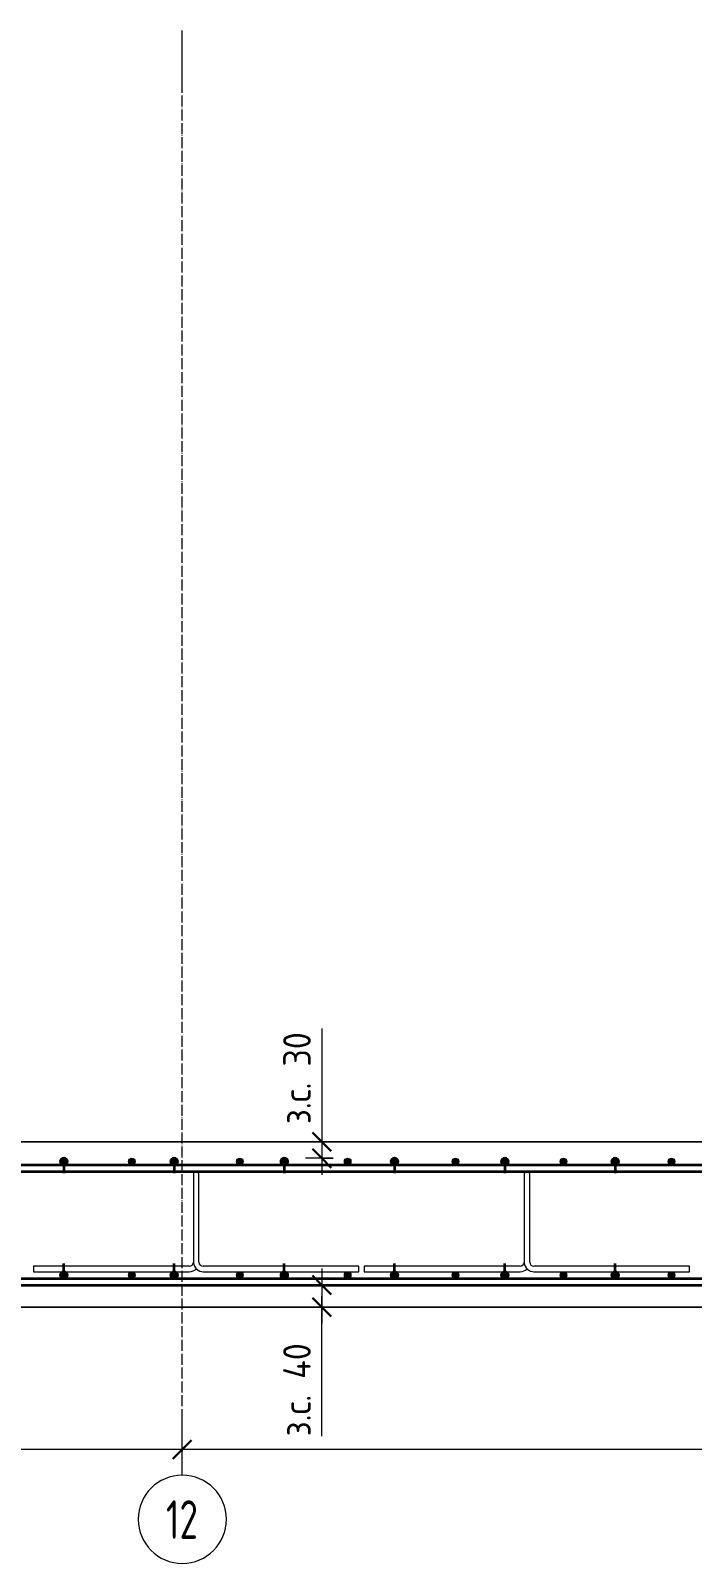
# Model space of a CAD drawing. Header units: millimetres. Extents: x 38156 to 72532, y -3741 to 33881.
# Drawn here: x 48210 to 49410, y -3485 to -703 of the extents above; entities that cross this region are included whole.
import ezdxf

# ---------------------------------------------------------------- set-up
doc = ezdxf.new("R2010")
doc.units = ezdxf.units.MM
doc.linetypes.add('02 Штрихпунктирная _20 мм_', pattern=[25, 20, -2.5, 0, -2.5])
for name, color, linetype, lineweight in [('AA_Dim', 7, 'Continuous', 9), ('AA_Dim-20', 7, 'Continuous', 9), ('AA_Oformlenie', 7, 'Continuous', 9), ('KR_Armatura', 7, 'Continuous', 20), ('KR_Armatura_Tonkie', 7, 'Continuous', 20), ('KR_Fundament', 7, 'Continuous', 20), ('Оси', 7, 'Continuous', 9)]:
    doc.layers.add(name, color=color, linetype=linetype, lineweight=lineweight)
doc.styles.add('ISOCPEUR', font='isocpeur.ttf', dxfattribs={"width": 0.7, "height": 70})
doc.styles.add('ISOCPEUR_2', font='isocpeur.ttf', dxfattribs={"width": 0.9, "height": 50})
doc.dimstyles.new('01_Точн_3_знака__непрозр__1', dxfattribs={"dimscale": 304.8, "dimtxt": 49.799059, "dimasz": 0.111549, "dimexe": 0.098425, "dimexo": 0.065617, "dimgap": 0.016404, "dimtad": 1, "dimdec": 3, "dimrnd": 0.001, "dimdsep": 46, "dimtxsty": 'ISOCPEUR_2', "dimblk1": 'OBLIQUE', "dimblk2": 'OBLIQUE', "dimsah": 1, "dimcen": 0.09, "dimdle": 0.098425, "dimazin": 0, "dimtfac": 1, "dimtdec": 4, "dimtix": 1, "dimtmove": 0, "dimatfit": 3, "dimfxl": 1, "dimtvp": 1, "dimtfill": 1, "dimtolj": 1, "dimtzin": 0, "dimlwd": 18, "dimlwe": 18, "dimarcsym": 2})
doc.dimstyles.new('01_Точн_3_знака__непрозр__З_С_', dxfattribs={"dimscale": 304.8, "dimtxt": 49.799059, "dimasz": 0.111549, "dimexe": 0.098425, "dimexo": 0.065617, "dimgap": 0.016404, "dimtad": 1, "dimdec": 3, "dimrnd": 0.001, "dimdsep": 46, "dimtxsty": 'ISOCPEUR_2', "dimblk1": 'OBLIQUE', "dimblk2": 'OBLIQUE', "dimsah": 1, "dimcen": 0.09, "dimdle": 0.098425, "dimazin": 0, "dimtfac": 1, "dimtdec": 4, "dimtix": 1, "dimtmove": 1, "dimatfit": 3, "dimfxl": 1, "dimtvp": 1, "dimtfill": 1, "dimtolj": 1, "dimtzin": 0, "dimlwd": 18, "dimlwe": 18, "dimarcsym": 2})

# ---------------------------------------------------------------- blocks, each defined once
blk = doc.blocks.new('350_Стержень П торец СК-СГ _НесАрм_РабПлоск_ - 350_Стержень П торец СК-СГ _НесАрм_РабПлоск_-V6-Разрез 1 Арм')
at = {"layer": 'KR_Armatura_Tonkie', "lineweight": 35}
h = blk.add_hatch(color=256, dxfattribs=at)
h.paths.add_polyline_path([(44360.1, -2762), (44361.6, -2761.8), (44362, -2761.5), (44362.5, -2761.1), (44355.8, -2760.2), (44357.1, -2761.2), (44358.5, -2761.8)])
h.paths.add_polyline_path([(44365.9, -2754.4), (44364.3, -2751.8), (44363.1, -2750.8), (44362.2, -2750.8), (44362.9, -2751.5), (44362.5, -2753), (44363.8, -2753.6)])
h.paths.add_polyline_path([(44364.3, -2760.2), (44365.3, -2759), (44365.9, -2754.4), (44363.6, -2760), (44364.7, -2759.6)])
h.paths.add_polyline_path([(44356, -2759.2), (44357, -2751.4), (44354.9, -2753), (44354.3, -2754.4), (44354.1, -2756), (44354.3, -2757.6), (44354.9, -2758.6), (44354.9, -2758.2), (44355.8, -2759.1)])
h.paths.add_polyline_path([(44354.3, -2757), (44354.1, -2756), (44354.7, -2754.4)])
h.paths.add_polyline_path([(44358.5, -2751.4), (44358.6, -2750.6), (44360.8, -2750.2), (44360.1, -2750), (44358.5, -2750.2), (44357.9, -2750.7), (44358.2, -2750.8), (44358, -2751.2)])
h = blk.add_hatch(color=256, dxfattribs=at)
h.paths.add_polyline_path([(44365.9, -2754.4), (44365.3, -2753), (44364.8, -2752.7), (44365.4, -2753.6)])
h.paths.add_polyline_path([(44354.9, -2753), (44354.1, -2756), (44354.3, -2757), (44354.8, -2753.6)])
h.paths.add_polyline_path([(44362, -2761.5), (44363.1, -2761.2), (44364.3, -2760.2), (44364.8, -2759.3), (44363.9, -2759.8), (44363.6, -2760), (44365.9, -2754.4), (44362.5, -2753), (44362.9, -2751.5), (44362.3, -2750.6), (44361.1, -2750.3), (44358.5, -2750.8), (44358.5, -2751.4), (44358, -2751.2), (44358.3, -2750.6), (44357.1, -2750.8), (44355.8, -2752), (44355.8, -2752.3), (44357, -2751.4), (44355.8, -2759.1), (44354.9, -2758.2), (44354.9, -2759), (44355.8, -2760.2), (44356.4, -2760.3), (44362.4, -2761.2)])
h.paths.add_polyline_path([(44365.3, -2759), (44365.9, -2757.6), (44366.1, -2756), (44365.9, -2754.4), (44365.3, -2758.5)])
h = blk.add_hatch(color=256, dxfattribs=at)
h.paths.add_polyline_path([(44360.1, -2968), (44360.8, -2967), (44360.6, -2966.8), (44360.1, -2967.8)])
h.paths.add_polyline_path([(44360.1, -2968), (44358.5, -2967.4), (44358.5, -2966), (44355.3, -2961.8), (44354.8, -2962.6), (44354.3, -2961.2), (44354.1, -2962), (44354.3, -2963.6), (44354.8, -2964.5), (44355.8, -2966.2), (44357.1, -2967.2), (44358.5, -2967.8)])
h.paths.add_polyline_path([(44365.3, -2965), (44365.9, -2963.6), (44365.9, -2962.8)])
h.paths.add_polyline_path([(44365.3, -2965), (44365.9, -2960.4), (44365.3, -2959), (44364.3, -2957.8), (44361.8, -2967), (44364.3, -2965.6)])
h.paths.add_polyline_path([(44361.6, -2967.8), (44363.1, -2967.2), (44364.3, -2966), (44364.3, -2965.7), (44363.1, -2966.7)])
h.paths.add_polyline_path([(44357.8, -2967), (44355.8, -2966.2), (44355.4, -2964.7)])
h.paths.add_polyline_path([(44360.1, -2956), (44363, -2957.2), (44362.7, -2958.2), (44364.3, -2957.8), (44363.1, -2956.8), (44360.4, -2956.1)])
h.paths.add_polyline_path([(44354.7, -2960.1), (44357.5, -2958), (44356.4, -2959.9), (44358.5, -2959.3), (44358.7, -2956.8), (44360.1, -2956), (44358.5, -2956.2), (44357.8, -2956.6), (44357.3, -2957.2), (44354.9, -2959)])
h = blk.add_hatch(color=256, dxfattribs=at)
h.paths.add_polyline_path([(44365.3, -2965), (44366.1, -2962), (44365.8, -2961.3)])
h.paths.add_polyline_path([(44360.1, -2968), (44361.6, -2967.8), (44364.3, -2965.6), (44361.8, -2967), (44364.3, -2957.8), (44362.7, -2958.2), (44363, -2957.2), (44360.1, -2956), (44358.5, -2956.9), (44358.5, -2959.3), (44356.4, -2959.9), (44357.5, -2958), (44354.7, -2960.1), (44354.9, -2959), (44354.3, -2960.4), (44354.3, -2961), (44354.5, -2961.5), (44354.8, -2962.6), (44355.3, -2961.8), (44358.5, -2966), (44358.5, -2967.4), (44359.6, -2967.8)])
h.paths.add_polyline_path([(44360.1, -2968), (44360.6, -2966.8), (44360.8, -2967), (44360.2, -2967.8)])
h.paths.add_polyline_path([(44357.8, -2967), (44355.4, -2964.7), (44355.8, -2966.2)])
h.paths.add_polyline_path([(44363.6, -2966.6), (44364.3, -2966.2), (44364.3, -2966)])
h.paths.add_polyline_path([(44354.9, -2959), (44357.3, -2957.2), (44355.8, -2957.8)])
at = {"layer": 'AA_Oformlenie'}
for centre, start, end in [((44360.1, -2756), 360, 180), ((44360.1, -2756), 180, 360), ((44360.1, -2962), 0, 180), ((44360.1, -2962), 180, 0)]:
    blk.add_arc(centre, 6, start, end, dxfattribs=at)
at = {"layer": 'KR_Armatura_Tonkie', "lineweight": 35}
for p, q in [((44360.1, -2762), (44360.1, -2777)), ((44360.1, -2956), (44360.1, -2941))]:
    blk.add_line(p, q, dxfattribs=at)
for centre in [(44360.1, -2756), (44360.1, -2962)]:
    blk.add_circle(centre, 6, dxfattribs=at)
for centre, start, end in [((44360.1, -2756), 90, 270), ((44360.1, -2756), 90, 270), ((44360.1, -2756), 270, 90), ((44360.1, -2756), 270, 90), ((44360.1, -2962), 90, 270), ((44360.1, -2962), 90, 270), ((44360.1, -2962), 270, 90), ((44360.1, -2962), 270, 90)]:
    blk.add_arc(centre, 6, start, end, dxfattribs=at)
blk = doc.blocks.new('350_Стержень П торец СК-СГ _НесАрм_РабПлоск_ - 350_Стержень П торец СК-СГ _НесАрм_РабПлоск_-V9-Разрез 1 Арм')
at = {"layer": 'KR_Armatura_Tonkie', "lineweight": 35}
h = blk.add_hatch(color=256, dxfattribs=at)
h.paths.add_polyline_path([(40960.1, -2762), (40961.6, -2761.8), (40962, -2761.5), (40962.5, -2761.1), (40955.8, -2760.2), (40957.1, -2761.2), (40958.5, -2761.8)])
h.paths.add_polyline_path([(40965.9, -2754.4), (40964.3, -2751.8), (40963.1, -2750.8), (40962.2, -2750.8), (40962.9, -2751.5), (40962.5, -2753), (40965.8, -2754.4)])
h.paths.add_polyline_path([(40964.3, -2760.2), (40965.3, -2759), (40965.8, -2754.7), (40963.6, -2760), (40964.7, -2759.6)])
h.paths.add_polyline_path([(40956, -2759.2), (40957, -2751.4), (40954.9, -2753), (40954.3, -2754.4), (40954.1, -2756), (40954.3, -2757.6), (40954.9, -2758.6), (40954.9, -2758.2), (40955.8, -2759.1)])
h.paths.add_polyline_path([(40954.3, -2757), (40954.1, -2756), (40954.7, -2754.4)])
h.paths.add_polyline_path([(40958.5, -2751.4), (40958.6, -2750.6), (40960.8, -2750.2), (40960.1, -2750), (40958.5, -2750.2), (40957.9, -2750.7), (40958.2, -2750.8), (40958, -2751.2)])
h = blk.add_hatch(color=256, dxfattribs=at)
h.paths.add_polyline_path([(40965.9, -2754.4), (40965.3, -2753), (40964.8, -2752.7), (40965.8, -2754.3)])
h.paths.add_polyline_path([(40954.9, -2753), (40954.1, -2756), (40954.3, -2757), (40954.7, -2754.4)])
h.paths.add_polyline_path([(40962, -2761.5), (40963.1, -2761.2), (40964.3, -2760.2), (40964.8, -2759.3), (40963.9, -2759.8), (40963.6, -2760), (40965.8, -2754.4), (40962.5, -2753), (40962.9, -2751.5), (40962.3, -2750.6), (40961.1, -2750.3), (40958.5, -2750.8), (40958.5, -2751.4), (40958, -2751.2), (40958.3, -2750.6), (40957.1, -2750.8), (40955.8, -2752), (40955.8, -2752.3), (40957, -2751.4), (40955.8, -2759.1), (40954.9, -2758.2), (40954.9, -2759), (40955.8, -2760.2), (40956.4, -2760.3), (40962.4, -2761.2)])
h.paths.add_polyline_path([(40965.3, -2759), (40965.9, -2757.6), (40966.1, -2756), (40965.8, -2755.2), (40965.3, -2758.5)])
h = blk.add_hatch(color=256, dxfattribs=at)
h.paths.add_polyline_path([(40960.1, -2968), (40960.8, -2967), (40960.6, -2966.8), (40960.1, -2967.8)])
h.paths.add_polyline_path([(40960.1, -2968), (40958.5, -2967.4), (40958.5, -2966), (40955.3, -2961.8), (40954.8, -2962.6), (40954.3, -2961.2), (40954.1, -2962), (40954.3, -2963.6), (40954.8, -2964.5), (40955.8, -2966.2), (40957.1, -2967.2), (40958.5, -2967.8)])
h.paths.add_polyline_path([(40965.3, -2965), (40965.9, -2963.6), (40965.8, -2963.1)])
h.paths.add_polyline_path([(40965.3, -2965), (40965.8, -2960.2), (40965.3, -2959), (40964.3, -2957.8), (40961.8, -2967), (40964.3, -2965.6)])
h.paths.add_polyline_path([(40961.6, -2967.8), (40963.1, -2967.2), (40964.3, -2966), (40964.3, -2965.7), (40963.1, -2966.7)])
h.paths.add_polyline_path([(40957.8, -2967), (40955.8, -2966.2), (40955.4, -2964.7)])
h.paths.add_polyline_path([(40960.1, -2956), (40963, -2957.2), (40962.7, -2958.2), (40964.3, -2957.8), (40963.1, -2956.8)])
h.paths.add_polyline_path([(40954.7, -2960.1), (40957.5, -2958), (40956.4, -2959.9), (40958.5, -2959.3), (40958.7, -2956.8), (40960.1, -2956), (40958.5, -2956.2), (40957.8, -2956.6), (40957.3, -2957.2), (40954.9, -2959)])
h = blk.add_hatch(color=256, dxfattribs=at)
h.paths.add_polyline_path([(40965.3, -2965), (40966.1, -2962), (40965.8, -2961.3)])
h.paths.add_polyline_path([(40960.1, -2968), (40961.6, -2967.8), (40964.3, -2965.6), (40961.8, -2967), (40964.3, -2957.8), (40962.7, -2958.2), (40963, -2957.2), (40960.1, -2956), (40958.5, -2956.9), (40958.5, -2959.3), (40956.4, -2959.9), (40957.5, -2958), (40954.7, -2960.1), (40954.9, -2959), (40954.3, -2960.4), (40954.3, -2961), (40954.5, -2961.5), (40954.8, -2962.6), (40955.3, -2961.8), (40958.5, -2966), (40958.5, -2967.4), (40959.6, -2967.8)])
h.paths.add_polyline_path([(40960.1, -2968), (40960.6, -2966.8), (40960.8, -2967), (40960.2, -2967.8)])
h.paths.add_polyline_path([(40957.8, -2967), (40955.4, -2964.7), (40955.8, -2966.2)])
h.paths.add_polyline_path([(40963.6, -2966.6), (40964.3, -2966.2), (40964.3, -2966)])
h.paths.add_polyline_path([(40954.9, -2959), (40957.3, -2957.2), (40955.8, -2957.8)])
at = {"layer": 'AA_Oformlenie'}
for centre, start, end in [((40960.1, -2756), 360, 180), ((40960.1, -2756), 180, 360), ((40960.1, -2962), 0, 180), ((40960.1, -2962), 180, 0)]:
    blk.add_arc(centre, 6, start, end, dxfattribs=at)
at = {"layer": 'KR_Armatura_Tonkie', "lineweight": 35}
for p, q in [((40960.1, -2762), (40960.1, -2777)), ((40960.1, -2956), (40960.1, -2941))]:
    blk.add_line(p, q, dxfattribs=at)
for centre in [(40960.1, -2756), (40960.1, -2962)]:
    blk.add_circle(centre, 6, dxfattribs=at)
for centre, start, end in [((40960.1, -2756), 90, 270), ((40960.1, -2756), 90, 270), ((40960.1, -2756), 270, 90), ((40960.1, -2756), 270, 90), ((40960.1, -2962), 90, 270), ((40960.1, -2962), 90, 270), ((40960.1, -2962), 270, 90), ((40960.1, -2962), 270, 90)]:
    blk.add_arc(centre, 6, start, end, dxfattribs=at)
blk = doc.blocks.new('350_Стержень П торец СК-СГ _НесАрм_РабПлоск_ - 350_Стержень П торец СК-СГ _НесАрм_РабПлоск_-V10-Разрез 1 Арм')
at = {"layer": 'KR_Armatura_Tonkie', "lineweight": 35}
h = blk.add_hatch(color=256, dxfattribs=at)
h.paths.add_polyline_path([(40560.1, -2762), (40561.6, -2761.8), (40562, -2761.5), (40562.5, -2761.1), (40555.8, -2760.2), (40557.1, -2761.2), (40558.5, -2761.8)])
h.paths.add_polyline_path([(40565.9, -2754.4), (40564.3, -2751.8), (40563.1, -2750.8), (40562.2, -2750.8), (40562.9, -2751.5), (40562.5, -2753), (40564.9, -2754.1)])
h.paths.add_polyline_path([(40564.3, -2760.2), (40565.3, -2759), (40565.9, -2754.4), (40563.6, -2760), (40564.7, -2759.6)])
h.paths.add_polyline_path([(40556, -2759.2), (40557, -2751.4), (40554.9, -2753), (40554.3, -2754.4), (40554.1, -2756), (40554.3, -2757.6), (40554.9, -2758.6), (40554.9, -2758.2), (40555.8, -2759.1)])
h.paths.add_polyline_path([(40554.3, -2757), (40554.1, -2756), (40554.7, -2754.4)])
h.paths.add_polyline_path([(40558.5, -2751.4), (40558.6, -2750.6), (40560.8, -2750.2), (40560.1, -2750), (40558.5, -2750.2), (40557.9, -2750.7), (40558.2, -2750.8), (40558, -2751.2)])
h = blk.add_hatch(color=256, dxfattribs=at)
h.paths.add_polyline_path([(40565.9, -2754.4), (40564.9, -2752.5), (40564.9, -2752.8)])
h.paths.add_polyline_path([(40554.9, -2753), (40554.1, -2756), (40554.3, -2757), (40554.7, -2754.4)])
h.paths.add_polyline_path([(40562, -2761.5), (40563.1, -2761.2), (40564.3, -2760.2), (40564.8, -2759.3), (40563.9, -2759.8), (40563.6, -2760), (40565.9, -2754.4), (40562.5, -2753), (40562.9, -2751.5), (40562.3, -2750.6), (40561.1, -2750.3), (40558.5, -2750.8), (40558.5, -2751.4), (40558, -2751.2), (40558.3, -2750.6), (40557.1, -2750.8), (40555.8, -2752), (40555.8, -2752.3), (40557, -2751.4), (40555.8, -2759.1), (40554.9, -2758.2), (40554.9, -2759), (40555.8, -2760.2), (40556.4, -2760.3), (40562.4, -2761.2)])
h.paths.add_polyline_path([(40565.3, -2759), (40565.9, -2757.6), (40566.1, -2756), (40565.9, -2754.4), (40565.3, -2758.5)])
h = blk.add_hatch(color=256, dxfattribs=at)
h.paths.add_polyline_path([(40560.1, -2968), (40560.8, -2967), (40560.6, -2966.8), (40560.1, -2967.8)])
h.paths.add_polyline_path([(40560.1, -2968), (40558.5, -2967.4), (40558.5, -2966), (40555.3, -2961.8), (40554.8, -2962.6), (40554.3, -2961.2), (40554.1, -2962), (40554.3, -2963.6), (40554.8, -2964.5), (40555.8, -2966.2), (40557.1, -2967.2), (40558.5, -2967.8)])
h.paths.add_polyline_path([(40565.3, -2965), (40565.9, -2963.6), (40565.9, -2962.8)])
h.paths.add_polyline_path([(40565.3, -2965), (40565.9, -2960.4), (40564.9, -2958.5), (40564.3, -2957.8), (40561.8, -2967), (40564.9, -2965.2)])
h.paths.add_polyline_path([(40561.6, -2967.8), (40563.1, -2967.2), (40564.3, -2966), (40564.3, -2965.7), (40563.1, -2966.7)])
h.paths.add_polyline_path([(40557.8, -2967), (40555.8, -2966.2), (40555.4, -2964.7)])
h.paths.add_polyline_path([(40560.1, -2956), (40563, -2957.2), (40562.7, -2958.2), (40564.3, -2957.8), (40563.1, -2956.8)])
h.paths.add_polyline_path([(40554.7, -2960.1), (40557.5, -2958), (40556.4, -2959.9), (40558.5, -2959.3), (40558.7, -2956.8), (40560.1, -2956), (40558.5, -2956.2), (40557.8, -2956.6), (40557.3, -2957.2), (40554.9, -2959)])
h = blk.add_hatch(color=256, dxfattribs=at)
h.paths.add_polyline_path([(40565.3, -2965), (40566.1, -2962), (40565.8, -2961.3)])
h.paths.add_polyline_path([(40560.1, -2968), (40561.6, -2967.8), (40564.3, -2965.6), (40561.8, -2967), (40564.3, -2957.8), (40562.7, -2958.2), (40563, -2957.2), (40560.1, -2956), (40558.5, -2956.9), (40558.5, -2959.3), (40556.4, -2959.9), (40557.5, -2958), (40554.7, -2960.1), (40554.9, -2959), (40554.3, -2960.4), (40554.3, -2961), (40554.5, -2961.5), (40554.8, -2962.6), (40555.3, -2961.8), (40558.5, -2966), (40558.5, -2967.4), (40559.6, -2967.8)])
h.paths.add_polyline_path([(40560.1, -2968), (40560.6, -2966.8), (40560.8, -2967), (40560.2, -2967.8)])
h.paths.add_polyline_path([(40557.8, -2967), (40555.4, -2964.7), (40555.8, -2966.2)])
h.paths.add_polyline_path([(40563.6, -2966.6), (40564.3, -2966.2), (40564.3, -2966)])
h.paths.add_polyline_path([(40554.9, -2959), (40557.3, -2957.2), (40555.8, -2957.8)])
at = {"layer": 'AA_Oformlenie'}
for centre, start, end in [((40560.1, -2756), 360, 180), ((40560.1, -2756), 180, 360), ((40560.1, -2962), 0, 180), ((40560.1, -2962), 180, 0)]:
    blk.add_arc(centre, 6, start, end, dxfattribs=at)
at = {"layer": 'KR_Armatura_Tonkie', "lineweight": 35}
for p, q in [((40560.1, -2762), (40560.1, -2777)), ((40560.1, -2956), (40560.1, -2941))]:
    blk.add_line(p, q, dxfattribs=at)
for centre in [(40560.1, -2756), (40560.1, -2962)]:
    blk.add_circle(centre, 6, dxfattribs=at)
for centre, start, end in [((40560.1, -2756), 90, 270), ((40560.1, -2756), 90, 270), ((40560.1, -2756), 270, 90), ((40560.1, -2756), 270, 90), ((40560.1, -2962), 90, 270), ((40560.1, -2962), 90, 270), ((40560.1, -2962), 270, 90), ((40560.1, -2962), 270, 90)]:
    blk.add_arc(centre, 6, start, end, dxfattribs=at)
blk = doc.blocks.new('350_Стержень П торец СК-СГ _НесАрм_РабПлоск_ - 350_Стержень П торец СК-СГ _НесАрм_РабПлоск_-V11-Разрез 1 Арм')
at = {"layer": 'KR_Armatura_Tonkie', "lineweight": 35}
h = blk.add_hatch(color=256, dxfattribs=at)
h.paths.add_polyline_path([(40360.1, -2762), (40361.6, -2761.8), (40362, -2761.5), (40362.5, -2761.1), (40355.8, -2760.2), (40357.1, -2761.2), (40358.5, -2761.8)])
h.paths.add_polyline_path([(40365.9, -2754.4), (40364.3, -2751.8), (40363.1, -2750.8), (40362.2, -2750.8), (40362.9, -2751.5), (40362.5, -2753), (40364.5, -2753.9)])
h.paths.add_polyline_path([(40364.3, -2760.2), (40365.3, -2759), (40365.9, -2754.4), (40363.6, -2760), (40364.7, -2759.6), (40364.5, -2759.9)])
h.paths.add_polyline_path([(40356, -2759.2), (40357, -2751.4), (40354.9, -2753), (40354.3, -2754.4), (40354.1, -2756), (40354.3, -2757.6), (40354.9, -2758.6), (40354.9, -2758.2), (40355.8, -2759.1)])
h.paths.add_polyline_path([(40354.3, -2757), (40354.1, -2756), (40354.7, -2754.4)])
h.paths.add_polyline_path([(40358.5, -2751.4), (40358.6, -2750.6), (40360.8, -2750.2), (40360.1, -2750), (40358.5, -2750.2), (40357.9, -2750.7), (40358.2, -2750.8), (40358, -2751.2)])
h = blk.add_hatch(color=256, dxfattribs=at)
h.paths.add_polyline_path([(40365.9, -2754.4), (40365.3, -2753), (40364.8, -2752.7)])
h.paths.add_polyline_path([(40354.9, -2753), (40354.1, -2756), (40354.3, -2757), (40354.7, -2754.4)])
h.paths.add_polyline_path([(40362, -2761.5), (40363.1, -2761.2), (40364.5, -2759.9), (40364.5, -2759.6), (40363.9, -2759.8), (40363.6, -2760), (40365.9, -2754.4), (40362.5, -2753), (40362.9, -2751.5), (40362.3, -2750.6), (40361.1, -2750.3), (40358.5, -2750.8), (40358.5, -2751.4), (40358, -2751.2), (40358.3, -2750.6), (40357.1, -2750.8), (40355.8, -2752), (40355.8, -2752.3), (40357, -2751.4), (40355.8, -2759.1), (40354.9, -2758.2), (40354.9, -2759), (40355.8, -2760.2), (40356.4, -2760.3), (40362.4, -2761.2)])
h.paths.add_polyline_path([(40365.3, -2759), (40365.9, -2757.6), (40366.1, -2756), (40365.9, -2754.4), (40365.3, -2758.5)])
h = blk.add_hatch(color=256, dxfattribs=at)
h.paths.add_polyline_path([(40360.1, -2968), (40360.8, -2967), (40360.6, -2966.8), (40360.1, -2967.8)])
h.paths.add_polyline_path([(40360.1, -2968), (40358.5, -2967.4), (40358.5, -2966), (40355.3, -2961.8), (40354.8, -2962.6), (40354.3, -2961.2), (40354.1, -2962), (40354.3, -2963.6), (40354.8, -2964.5), (40355.8, -2966.2), (40357.1, -2967.2), (40358.5, -2967.8)])
h.paths.add_polyline_path([(40365.3, -2965), (40365.9, -2963.6), (40365.9, -2962.8)])
h.paths.add_polyline_path([(40365.3, -2965), (40365.9, -2960.4), (40365.3, -2959), (40364.3, -2957.8), (40361.8, -2967), (40364.5, -2965.4)])
h.paths.add_polyline_path([(40361.6, -2967.8), (40363.1, -2967.2), (40364.3, -2966), (40364.3, -2965.7), (40363.1, -2966.7)])
h.paths.add_polyline_path([(40357.8, -2967), (40355.8, -2966.2), (40355.4, -2964.7)])
h.paths.add_polyline_path([(40360.1, -2956), (40363, -2957.2), (40362.7, -2958.2), (40364.3, -2957.8), (40363.1, -2956.8)])
h.paths.add_polyline_path([(40354.7, -2960.1), (40357.5, -2958), (40356.4, -2959.9), (40358.5, -2959.3), (40358.7, -2956.8), (40360.1, -2956), (40358.5, -2956.2), (40357.8, -2956.6), (40357.3, -2957.2), (40354.9, -2959)])
h = blk.add_hatch(color=256, dxfattribs=at)
h.paths.add_polyline_path([(40365.3, -2965), (40366.1, -2962), (40365.8, -2961.3)])
h.paths.add_polyline_path([(40360.1, -2968), (40361.6, -2967.8), (40364.3, -2965.6), (40361.8, -2967), (40364.3, -2957.8), (40362.7, -2958.2), (40363, -2957.2), (40360.1, -2956), (40358.5, -2956.9), (40358.5, -2959.3), (40356.4, -2959.9), (40357.5, -2958), (40354.7, -2960.1), (40354.9, -2959), (40354.3, -2960.4), (40354.3, -2961), (40354.5, -2961.5), (40354.8, -2962.6), (40355.3, -2961.8), (40358.5, -2966), (40358.5, -2967.4), (40359.6, -2967.8)])
h.paths.add_polyline_path([(40360.1, -2968), (40360.6, -2966.8), (40360.8, -2967), (40360.2, -2967.8)])
h.paths.add_polyline_path([(40357.8, -2967), (40355.4, -2964.7), (40355.8, -2966.2)])
h.paths.add_polyline_path([(40363.6, -2966.6), (40364.5, -2966), (40364.3, -2966)])
h.paths.add_polyline_path([(40354.9, -2959), (40357.3, -2957.2), (40355.8, -2957.8)])
at = {"layer": 'AA_Oformlenie'}
for centre, start, end in [((40360.1, -2756), 360, 180), ((40360.1, -2756), 180, 360), ((40360.1, -2962), 0, 180), ((40360.1, -2962), 180, 0)]:
    blk.add_arc(centre, 6, start, end, dxfattribs=at)
at = {"layer": 'KR_Armatura_Tonkie', "lineweight": 35}
for p, q in [((40360.1, -2762), (40360.1, -2777)), ((40360.1, -2956), (40360.1, -2941))]:
    blk.add_line(p, q, dxfattribs=at)
for centre in [(40360.1, -2756), (40360.1, -2962)]:
    blk.add_circle(centre, 6, dxfattribs=at)
for centre, start, end in [((40360.1, -2756), 90, 270), ((40360.1, -2756), 90, 270), ((40360.1, -2756), 270, 90), ((40360.1, -2756), 270, 90), ((40360.1, -2962), 90, 270), ((40360.1, -2962), 90, 270), ((40360.1, -2962), 270, 90), ((40360.1, -2962), 270, 90)]:
    blk.add_arc(centre, 6, start, end, dxfattribs=at)
blk = doc.blocks.new('ЭУ_Лягушка вид_1 - 10мм-3768111-Разрез 1 Арм')
at = {"layer": 'AA_Oformlenie'}
for p, q in [((40595.1, -2779), (40595.1, -2938.5)), ((40605.1, -2938.5), (40605.1, -2779)), ((40305.1, -2946), (40305.1, -2956)), ((40587.6, -2946), (40305.1, -2946)), ((40895.1, -2946), (40612.6, -2946)), ((40895.1, -2956), (40895.1, -2946)), ((40305.1, -2956), (40587.6, -2956)), ((40612.6, -2956), (40895.1, -2956))]:
    blk.add_line(p, q, dxfattribs=at)
for centre, radius, start, end in [((40600.1, -2779), 5, 0, 180), ((40587.6, -2938.5), 7.5, 270, 356.0986), ((40613.7, -2937.3), 18.7, 185.2148, 270), ((40612.6, -2938.5), 7.5, 180, 270), ((40587.6, -2938.5), 17.5, 270, 316.9756)]:
    blk.add_arc(centre, radius, start, end, dxfattribs=at)
blk = doc.blocks.new('Ось сетки - d_4мм-2765513-Разрез 1 Арм')
at = {"layer": 'Оси'}
for start, end in [(0, 180), (0, 180), (180, 360), (180, 360)]:
    blk.add_arc((40575.1, -3405.3), 80, start, end, dxfattribs=at)
blk = doc.blocks.new('DIMBLOCK12-Разрез 1 Арм')
at = {"layer": 'AA_Dim-20', "lineweight": 30}
for p, q in [((48738.4, -2980), (48721.4, -2963)), ((48738.4, -3020), (48721.4, -3003)), ((48738.4, -2980), (48755.4, -2997)), ((48738.4, -3020), (48755.4, -3037))]:
    blk.add_line(p, q, dxfattribs=at)
at = {"layer": 'AA_Dim-20', "lineweight": 18}
for p, q in [((48738.4, -2950), (48738.4, -3050)), ((48742.4, -2980), (48708.4, -2980)), ((48738.4, -2980), (48742.4, -2980)), ((48738.4, -3056.5), (48738.4, -3000)), ((48742.4, -3020), (48708.4, -3020)), ((48738.4, -3020), (48742.4, -3020)), ((48738.4, -3254.7), (48738.4, -3056.5))]:
    blk.add_line(p, q, dxfattribs=at)
at = {"layer": 'AA_Dim-20', "color": 0, "lineweight": 18, "insert": (48668.1, -3254.7), "char_height": 50, "width": 213.753, "attachment_point": 1, "rotation": 90, "line_spacing_factor": 1.149209, "style": 'ISOCPEUR_2', "bg_fill": 3, "box_fill_scale": 1.25, "bg_fill_color": 256, "bg_fill_true_color": 13158600, "bg_fill_transparency": 0}
blk.add_mtext('з.с. 40', dxfattribs=at)
blk = doc.blocks.new('_Oblique')
at = {"color": 0, "linetype": 'ByBlock', "lineweight": -2}
blk.add_line((-0.5, -0.5), (0.5, 0.5), dxfattribs=at)
blk = doc.blocks.new('DIMBLOCK13-Разрез 1 Арм')
at = {"layer": 'AA_Dim-20', "lineweight": 18}
for p, q in [((48738.4, -2514.5), (48738.4, -2707.9)), ((48738.4, -2690), (48738.4, -2780)), ((48742.4, -2720), (48708.4, -2720)), ((48738.4, -2707.9), (48738.4, -2735)), ((48738.4, -2720), (48742.4, -2720)), ((48759, -2750), (48708.4, -2750)), ((48738.4, -2750), (48759, -2750))]:
    blk.add_line(p, q, dxfattribs=at)
at = {"layer": 'AA_Dim-20', "lineweight": 30}
for p, q in [((48738.4, -2720), (48721.4, -2703)), ((48738.4, -2720), (48755.4, -2737)), ((48738.4, -2750), (48721.4, -2733)), ((48738.4, -2750), (48755.4, -2767))]:
    blk.add_line(p, q, dxfattribs=at)
at = {"layer": 'AA_Dim-20', "color": 0, "lineweight": 18, "insert": (48668.1, -2687.9), "char_height": 50, "width": 208.007, "attachment_point": 1, "rotation": 90, "line_spacing_factor": 1.149209, "style": 'ISOCPEUR_2', "bg_fill": 3, "box_fill_scale": 1.25, "bg_fill_color": 256, "bg_fill_true_color": 13158600, "bg_fill_transparency": 0}
blk.add_mtext('з.с. 30', dxfattribs=at)
blk = doc.blocks.new('DIMBLOCK15-Разрез 1 Арм')
at = {"layer": 'AA_Dim-20', "lineweight": 18}
for p, q in [((52550.1, -3040), (52550.1, -3308.5)), ((52550.1, -3278.5), (52550.1, -3040)), ((48485.1, -3282.5), (48485.1, -3248.5)), ((52580.1, -3278.5), (48485.1, -3278.5)), ((48485.1, -3278.5), (48485.1, -3282.5))]:
    blk.add_line(p, q, dxfattribs=at)
at = {"layer": 'AA_Dim-20', "lineweight": 30}
for p, q in [((48485.1, -3278.5), (48468.1, -3295.5)), ((48485.1, -3278.5), (48502.1, -3261.5)), ((52550.1, -3278.5), (52533.1, -3295.5)), ((52550.1, -3278.5), (52567.1, -3261.5))]:
    blk.add_line(p, q, dxfattribs=at)
at = {"layer": 'AA_Dim-20', "color": 0, "lineweight": 18, "insert": (50452, -3208.1), "char_height": 50, "width": 157.442, "attachment_point": 1, "line_spacing_factor": 1.149209, "style": 'ISOCPEUR_2', "bg_fill": 3, "box_fill_scale": 1.25, "bg_fill_color": 256, "bg_fill_true_color": 13158600, "bg_fill_transparency": 0}
blk.add_mtext('4065', dxfattribs=at)
blk = doc.blocks.new('DIMBLOCK16-Разрез 1 Арм')
at = {"layer": 'AA_Dim-20', "lineweight": 18}
for p, q in [((46390.1, -3040), (46390.1, -3308.5)), ((46390.1, -3278.5), (46390.1, -3040)), ((48485.1, -3282.5), (48485.1, -3248.5)), ((48485.1, -3278.5), (46360.1, -3278.5)), ((48485.1, -3278.5), (48485.1, -3282.5))]:
    blk.add_line(p, q, dxfattribs=at)
at = {"layer": 'AA_Dim-20', "lineweight": 30}
for p, q in [((46390.1, -3278.5), (46373.1, -3295.5)), ((46390.1, -3278.5), (46407.1, -3261.5)), ((48485.1, -3278.5), (48468.1, -3295.5)), ((48485.1, -3278.5), (48502.1, -3261.5))]:
    blk.add_line(p, q, dxfattribs=at)
at = {"layer": 'AA_Dim-20', "color": 0, "lineweight": 18, "insert": (47374.4, -3208.1), "char_height": 50, "width": 151.696, "attachment_point": 1, "line_spacing_factor": 1.149209, "style": 'ISOCPEUR_2', "bg_fill": 3, "box_fill_scale": 1.25, "bg_fill_color": 256, "bg_fill_true_color": 13158600, "bg_fill_transparency": 0}
blk.add_mtext('2095', dxfattribs=at)

msp = doc.modelspace()

# ---------------------------------------------------------------- hatches: boundary and pattern name
at = {"layer": 'KR_Armatura'}
h = msp.add_hatch(color=256, dxfattribs=at)
edge = h.paths.add_edge_path()
edge.add_arc((48393.5548, -2756), 6, 0, 360)
for points in [[(48390.5548, -2761.1962), (48396.5548, -2761.1962), (48399.5548, -2756), (48396.5548, -2750.8038), (48390.5548, -2750.8038), (48387.5548, -2756)], [(48586.2967, -2761.1962), (48592.2967, -2761.1962), (48595.2967, -2756), (48592.2967, -2750.8038), (48586.2967, -2750.8038), (48583.2967, -2756)], [(48782.0386, -2761.1962), (48788.0386, -2761.1962), (48791.0386, -2756), (48788.0386, -2750.8038), (48782.0386, -2750.8038), (48779.0386, -2756)], [(48983.7806, -2761.1962), (48986.7806, -2756), (48983.7806, -2750.8038), (48977.7806, -2750.8038), (48974.7806, -2756), (48977.7806, -2761.1962)], [(49173.5225, -2761.1962), (49179.5225, -2761.1962), (49182.5225, -2756), (49179.5225, -2750.8038), (49173.5225, -2750.8038), (49170.5225, -2756)], [(49369.2644, -2761.1962), (49375.2644, -2761.1962), (49378.2644, -2756), (49375.2644, -2750.8038), (49369.2644, -2750.8038), (49366.2644, -2756)], [(48390.5548, -2967.1962), (48396.5548, -2967.1962), (48399.5548, -2962), (48396.5548, -2956.8038), (48390.5548, -2956.8038), (48387.5548, -2962)], [(48586.2967, -2967.1962), (48592.2967, -2967.1962), (48595.2967, -2962), (48592.2967, -2956.8038), (48586.2967, -2956.8038), (48583.2967, -2962)], [(48782.0386, -2967.1962), (48788.0386, -2967.1962), (48791.0386, -2962), (48788.0386, -2956.8038), (48782.0386, -2956.8038), (48779.0386, -2962)], [(48983.7806, -2967.1962), (48986.7806, -2962), (48983.7806, -2956.8038), (48977.7806, -2956.8038), (48974.7806, -2962), (48977.7806, -2967.1962)], [(49173.5225, -2967.1962), (49179.5225, -2967.1962), (49182.5225, -2962), (49179.5225, -2956.8038), (49173.5225, -2956.8038), (49170.5225, -2962)], [(49369.2644, -2967.1962), (49375.2644, -2967.1962), (49378.2644, -2962), (49375.2644, -2956.8038), (49369.2644, -2956.8038), (49366.2644, -2962)]]:
    msp.add_hatch(color=256, dxfattribs=at).paths.add_polyline_path(points)
h = msp.add_hatch(color=256, dxfattribs=at)
edge = h.paths.add_edge_path()
edge.add_arc((48589.2967, -2756), 6, 0, 360)
h = msp.add_hatch(color=256, dxfattribs=at)
edge = h.paths.add_edge_path()
edge.add_arc((48785.0386, -2756), 6, 0, 360)
h = msp.add_hatch(color=256, dxfattribs=at)
edge = h.paths.add_edge_path()
edge.add_arc((48980.7806, -2756), 6, 0, 360)
h = msp.add_hatch(color=256, dxfattribs=at)
edge = h.paths.add_edge_path()
edge.add_arc((49176.5225, -2756), 6, 0, 360)
h = msp.add_hatch(color=256, dxfattribs=at)
edge = h.paths.add_edge_path()
edge.add_arc((49372.2644, -2756), 6, 0, 360)
h = msp.add_hatch(color=256, dxfattribs=at)
edge = h.paths.add_edge_path()
edge.add_arc((48393.5548, -2962), 6, 0, 360)
h = msp.add_hatch(color=256, dxfattribs=at)
edge = h.paths.add_edge_path()
edge.add_arc((48589.2967, -2962), 6, 0, 360)
h = msp.add_hatch(color=256, dxfattribs=at)
edge = h.paths.add_edge_path()
edge.add_arc((48785.0386, -2962), 6, 0, 360)
h = msp.add_hatch(color=256, dxfattribs=at)
edge = h.paths.add_edge_path()
edge.add_arc((48980.7806, -2962), 6, 0, 360)
h = msp.add_hatch(color=256, dxfattribs=at)
edge = h.paths.add_edge_path()
edge.add_arc((49176.5225, -2962), 6, 0, 360)
h = msp.add_hatch(color=256, dxfattribs=at)
edge = h.paths.add_edge_path()
edge.add_arc((49372.2644, -2962), 6, 0, 360)

# ---------------------------------------------------------------- linework, layer by layer
for p, q in [((48390.5548, -2750.8038), (48387.5548, -2756)), ((48396.5548, -2750.8038), (48390.5548, -2750.8038)), ((48399.5548, -2756), (48396.5548, -2750.8038)), ((48586.2967, -2750.8038), (48583.2967, -2756)), ((48592.2967, -2750.8038), (48586.2967, -2750.8038)), ((48595.2967, -2756), (48592.2967, -2750.8038)), ((48782.0386, -2750.8038), (48779.0386, -2756)), ((48788.0386, -2750.8038), (48782.0386, -2750.8038)), ((48791.0386, -2756), (48788.0386, -2750.8038)), ((48977.7806, -2750.8038), (48974.7806, -2756)), ((48983.7806, -2750.8038), (48977.7806, -2750.8038)), ((48986.7806, -2756), (48983.7806, -2750.8038)), ((49173.5225, -2750.8038), (49170.5225, -2756)), ((49179.5225, -2750.8038), (49173.5225, -2750.8038)), ((49182.5225, -2756), (49179.5225, -2750.8038)), ((49369.2644, -2750.8038), (49366.2644, -2756)), ((49375.2644, -2750.8038), (49369.2644, -2750.8038)), ((49378.2644, -2756), (49375.2644, -2750.8038)), ((48387.5548, -2756), (48390.5548, -2761.1962)), ((48390.5548, -2761.1962), (48396.5548, -2761.1962)), ((48396.5548, -2761.1962), (48399.5548, -2756)), ((48583.2967, -2756), (48586.2967, -2761.1962)), ((48586.2967, -2761.1962), (48592.2967, -2761.1962)), ((48592.2967, -2761.1962), (48595.2967, -2756)), ((48779.0386, -2756), (48782.0386, -2761.1962)), ((48782.0386, -2761.1962), (48788.0386, -2761.1962)), ((48788.0386, -2761.1962), (48791.0386, -2756)), ((48974.7806, -2756), (48977.7806, -2761.1962)), ((48977.7806, -2761.1962), (48983.7806, -2761.1962)), ((48983.7806, -2761.1962), (48986.7806, -2756)), ((49170.5225, -2756), (49173.5225, -2761.1962)), ((49173.5225, -2761.1962), (49179.5225, -2761.1962)), ((49179.5225, -2761.1962), (49182.5225, -2756)), ((49366.2644, -2756), (49369.2644, -2761.1962)), ((49369.2644, -2761.1962), (49375.2644, -2761.1962)), ((49375.2644, -2761.1962), (49378.2644, -2756)), ((48390.5548, -2956.8038), (48387.5548, -2962)), ((48387.5548, -2962), (48390.5548, -2967.1962)), ((48396.5548, -2956.8038), (48390.5548, -2956.8038)), ((48390.5548, -2967.1962), (48396.5548, -2967.1962)), ((48399.5548, -2962), (48396.5548, -2956.8038)), ((48396.5548, -2967.1962), (48399.5548, -2962)), ((48586.2967, -2956.8038), (48583.2967, -2962)), ((48583.2967, -2962), (48586.2967, -2967.1962)), ((48592.2967, -2956.8038), (48586.2967, -2956.8038)), ((48586.2967, -2967.1962), (48592.2967, -2967.1962)), ((48595.2967, -2962), (48592.2967, -2956.8038)), ((48592.2967, -2967.1962), (48595.2967, -2962)), ((48782.0386, -2956.8038), (48779.0386, -2962)), ((48779.0386, -2962), (48782.0386, -2967.1962)), ((48788.0386, -2956.8038), (48782.0386, -2956.8038)), ((48782.0386, -2967.1962), (48788.0386, -2967.1962)), ((48791.0386, -2962), (48788.0386, -2956.8038)), ((48788.0386, -2967.1962), (48791.0386, -2962)), ((48977.7806, -2956.8038), (48974.7806, -2962)), ((48974.7806, -2962), (48977.7806, -2967.1962)), ((48983.7806, -2956.8038), (48977.7806, -2956.8038)), ((48977.7806, -2967.1962), (48983.7806, -2967.1962)), ((48986.7806, -2962), (48983.7806, -2956.8038)), ((48983.7806, -2967.1962), (48986.7806, -2962)), ((49173.5225, -2956.8038), (49170.5225, -2962)), ((49170.5225, -2962), (49173.5225, -2967.1962)), ((49179.5225, -2956.8038), (49173.5225, -2956.8038)), ((49173.5225, -2967.1962), (49179.5225, -2967.1962)), ((49182.5225, -2962), (49179.5225, -2956.8038)), ((49179.5225, -2967.1962), (49182.5225, -2962)), ((49369.2644, -2956.8038), (49366.2644, -2962)), ((49366.2644, -2962), (49369.2644, -2967.1962)), ((49375.2644, -2956.8038), (49369.2644, -2956.8038)), ((49369.2644, -2967.1962), (49375.2644, -2967.1962)), ((49378.2644, -2962), (49375.2644, -2956.8038)), ((49375.2644, -2967.1962), (49378.2644, -2962))]:
    msp.add_line(p, q, dxfattribs=at)
for centre in [(48393.5548, -2756), (48589.2967, -2756), (48785.0386, -2756), (48980.7806, -2756), (49176.5225, -2756), (49372.2644, -2756), (48393.5548, -2962), (48589.2967, -2962), (48785.0386, -2962), (48980.7806, -2962), (49176.5225, -2962), (49372.2644, -2962)]:
    msp.add_circle(centre, 6, dxfattribs=at)
at = {"layer": 'KR_Armatura_Tonkie', "lineweight": 35}
for p, q in [((46430.1354, -2762), (52510.1354, -2762)), ((46430.1354, -2774), (52510.1354, -2774)), ((46430.1354, -2968), (52510.1354, -2968)), ((46430.1354, -2980), (52510.1354, -2980))]:
    msp.add_line(p, q, dxfattribs=at)
at = {"layer": 'KR_Fundament'}
for p, q in [((46590.1354, -2720), (52350.1354, -2720)), ((52350.1354, -2720), (46590.1354, -2720)), ((52550.1354, -3020), (46390.1354, -3020)), ((46390.1354, -3020), (52550.1354, -3020))]:
    msp.add_line(p, q, dxfattribs=at)
at = {"layer": 'Оси'}
for p, q in [((48485.1354, -802.893), (48485.1354, -702.893)), ((48485.1354, -3325.2905), (48485.1354, -3225.2905))]:
    msp.add_line(p, q, dxfattribs=at)
at = {"layer": 'Оси', "linetype": '02 Штрихпунктирная _20 мм_'}
msp.add_line((48485.1354, -3225.2905), (48485.1354, -802.893), dxfattribs=at)

# ---------------------------------------------------------------- block references
at = {"layer": 'AA_Oformlenie'}
for p in [(7910.0738, 0), (8510.0738, 0)]:
    msp.add_blockref('ЭУ_Лягушка вид_1 - 10мм-3768111-Разрез 1 Арм', p, dxfattribs=at)
at = {"layer": 'KR_Armatura_Tonkie', "lineweight": 35}
for name, p in [('350_Стержень П торец СК-СГ _НесАрм_РабПлоск_ - 350_Стержень П торец СК-СГ _НесАрм_РабПлоск_-V11-Разрез 1 Арм', (7910.0738, 0)), ('350_Стержень П торец СК-СГ _НесАрм_РабПлоск_ - 350_Стержень П торец СК-СГ _НесАрм_РабПлоск_-V10-Разрез 1 Арм', (7910.0738, 0)), ('350_Стержень П торец СК-СГ _НесАрм_РабПлоск_ - 350_Стержень П торец СК-СГ _НесАрм_РабПлоск_-V6-Разрез 1 Арм', (4310.0738, 0)), ('350_Стержень П торец СК-СГ _НесАрм_РабПлоск_ - 350_Стержень П торец СК-СГ _НесАрм_РабПлоск_-V9-Разрез 1 Арм', (7910.0738, 0)), ('350_Стержень П торец СК-СГ _НесАрм_РабПлоск_ - 350_Стержень П торец СК-СГ _НесАрм_РабПлоск_-V6-Разрез 1 Арм', (4710.0738, 0)), ('350_Стержень П торец СК-СГ _НесАрм_РабПлоск_ - 350_Стержень П торец СК-СГ _НесАрм_РабПлоск_-V6-Разрез 1 Арм', (4910.0738, 0))]:
    msp.add_blockref(name, p, dxfattribs=at)
at = {"layer": 'Оси'}
msp.add_blockref('Ось сетки - d_4мм-2765513-Разрез 1 Арм', (7910.0738, 0), dxfattribs=at)

# ---------------------------------------------------------------- texts
at = {"layer": 'Оси', "insert": (48455.4993, -3370.8213), "char_height": 70, "width": 71.8312, "attachment_point": 1, "style": 'ISOCPEUR'}
msp.add_mtext('12', dxfattribs=at)

# ---------------------------------------------------------------- next in the draw order: dimensions: what is measured, and where the dimension line sits
at = {"layer": 'AA_Dim', "lineweight": 18}
for base, p1, p2, override, picture, middle in [((48738.4032, -2750), (48762.4448, -2720), (48779.0386, -2750), {"dimpost": '<>', "dimfxl": 34.283444}, 'DIMBLOCK13-Разрез 1 Арм', (48701.4137, -2583.8576)), ((48738.4032, -3020), (48762.4448, -2980), (48762.4448, -3020), {"dimpost": '<>', "dimfxl": 40}, 'DIMBLOCK12-Разрез 1 Арм', (48701.4137, -3147.7899))]:
    dim = msp.add_linear_dim(base=base, p1=p1, p2=p2, angle=90, dimstyle='01_Точн_3_знака__непрозр__З_С_', override=override, dxfattribs=at)
    dim.commit()
    dim.dimension.update_dxf_attribs({"geometry": picture, "text_midpoint": middle, "dimtype": 160, "text_rotation": 90})

# ---------------------------------------------------------------- next in the draw order: dimensions: what is measured, and where the dimension line sits
dim = msp.add_linear_dim(base=(48485.1354, -3278.4618), p1=(52550.1354, -3020), p2=(48485.1354, -3302.5035), dimstyle='01_Точн_3_знака__непрозр__1', override={"dimpost": '<>', "dimfxl": 4074.804683}, dxfattribs=at)
dim.commit()
dim.dimension.update_dxf_attribs({"geometry": 'DIMBLOCK15-Разрез 1 Арм', "text_midpoint": (50517.6354, -3248.4618)})

# ---------------------------------------------------------------- next in the draw order: dimensions: what is measured, and where the dimension line sits
dim = msp.add_linear_dim(base=(46390.1354, -3278.4618), p1=(48485.1354, -3302.5035), p2=(46390.1354, -3020), dimstyle='01_Точн_3_знака__непрозр__1', override={"dimpost": '<>', "dimfxl": 2113.961495}, dxfattribs=at)
dim.commit()
dim.dimension.update_dxf_attribs({"geometry": 'DIMBLOCK16-Разрез 1 Арм', "text_midpoint": (47437.6354, -3248.4618)})

doc.saveas('drawing.dxf')
